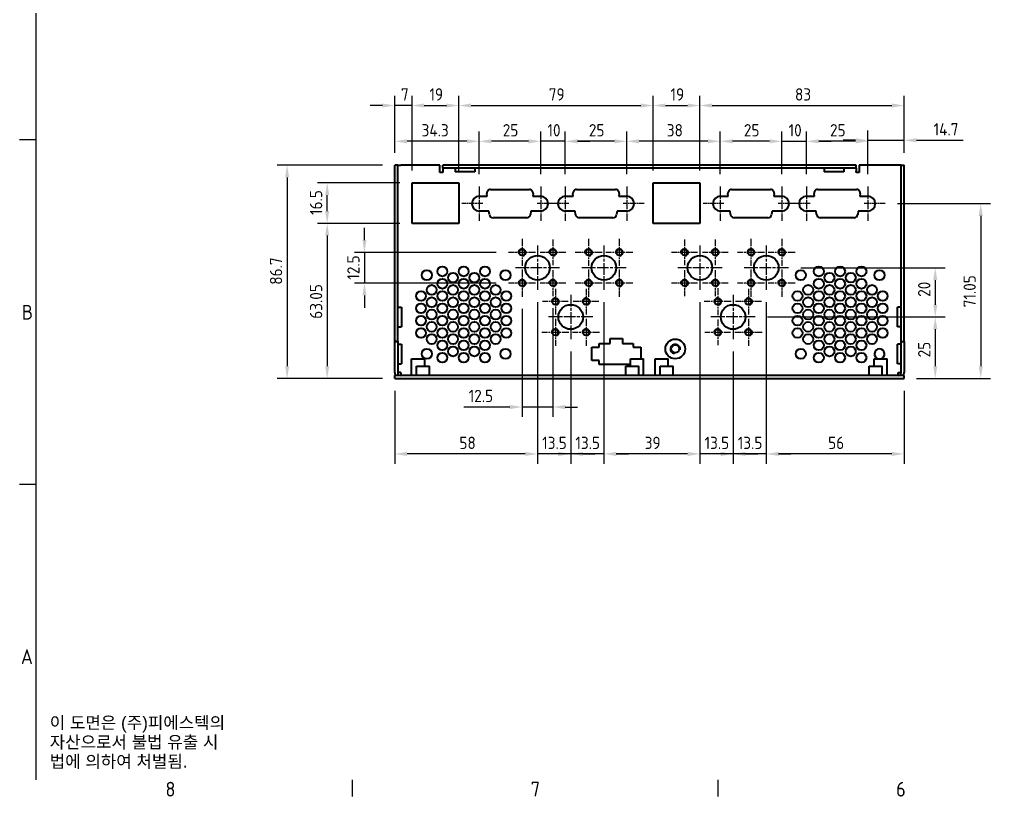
# Model space of a CAD drawing. Header units: millimetres. Extents: x 0 to 1188, y 0 to 840.
# Drawn here: x 13.2 to 407.9, y 13.1 to 328.9 of the extents above; entities that cross this region are included whole.
import ezdxf

# ---------------------------------------------------------------- set-up
doc = ezdxf.new("R2010")
doc.units = ezdxf.units.MM
doc.header["$LTSCALE"] = 2
doc.linetypes.add('CHAIN', pattern=[0.3543, 0.2362, -0.0295, 0.0591, -0.0295])
doc.layers.get('0').update_dxf_attribs({"color": 3, "lineweight": 25})
for name, color, linetype, lineweight in [('가시적인 것(ISO)', 3, 'Continuous', 40), ('가시적인 좁은 것(ISO)', 3, 'Continuous', 35), ('경계(ISO)', 7, 'Continuous', 25), ('기호(ISO)', 5, 'Continuous', 25), ('중심 표식(ISO)', 1, 'Continuous', 25), ('치수(ISO)', 2, 'Continuous', 25)]:
    doc.layers.add(name, color=color, linetype=linetype, lineweight=lineweight)
doc.styles.add('문자 텍스트_PSTEK_POSCO', font='isocp.shx')
doc.styles.add('치수 텍스트_PSTEK_POSCO', font='isocp.shx')
doc.dimstyles.new('치수_PSTEK_POSCO', dxfattribs={"dimscale": 2, "dimtxt": 2.5, "dimasz": 2.5, "dimexe": 2, "dimexo": 2.5, "dimgap": 1, "dimtad": 1, "dimrnd": 1e-08, "dimdsep": 46, "dimtxsty": '치수 텍스트_PSTEK_POSCO', "dimcen": 0.09, "dimdle": 10, "dimclrd": 7, "dimclre": 7, "dimclrt": 2, "dimadec": 1, "dimazin": 2, "dimtfac": 1, "dimtmove": 0, "dimatfit": 3, "dimfxl": 0, "dimtolj": 1, "dimlwd": -1, "dimlwe": -1, "dimarcsym": 0})

# ---------------------------------------------------------------- blocks, each defined once
blk = doc.blocks.new('경계 Default Border')
at = {"layer": '경계(ISO)'}
for p, q in [((10, 140), (6.6, 140)), ((10, 70), (6.6, 70)), ((74.25, 10), (74.25, 6.6)), ((148.5, 10), (148.5, 6.6))]:
    blk.add_line(p, q, dxfattribs=at)
at = {"layer": '경계(ISO)', "flags": 128}
blk.add_lwpolyline([(10, 10), (10, 410)], dxfattribs=at)
at = {"layer": '경계(ISO)', "color": 2, "char_height": 3, "attachment_point": 7, "style": '문자 텍스트_PSTEK_POSCO'}
for s, insert in [('B', (7.08, 103.47)), ('A', (6.91, 33.49)), ('8', (36.27, 6.57)), ('7', (110.52, 6.59)), ('6', (184.77, 6.57))]:
    blk.add_mtext(s, dxfattribs=dict(at, insert=insert))
blk = doc.blocks.new('*D24')
at = {"layer": 'Defpoints', "color": 0}
for p in [(138.29, 262.56), (172.77, 262.56), (172.77, 246.06)]:
    blk.add_point(p, dxfattribs=at)
at = {"layer": '치수(ISO)', "color": 7}
for p, q in [((167.77, 262.56), (134.29, 262.56)), ((138.29, 251.06), (138.29, 257.56)), ((167.77, 246.06), (134.29, 246.06))]:
    blk.add_line(p, q, dxfattribs=at)
for points in [[(137.46, 257.56), (139.12, 257.56), (138.29, 262.56)], [(137.46, 251.06), (139.12, 251.06), (138.29, 246.06)]]:
    blk.add_solid(points, dxfattribs=at)
at = {"layer": '치수(ISO)', "color": 2, "insert": (133.79, 249.46), "char_height": 5, "attachment_point": 4, "rotation": 90, "style": '치수 텍스트_PSTEK_POSCO'}
blk.add_mtext('\\A1;16.5', dxfattribs=at)
blk = doc.blocks.new('*D25')
at = {"layer": 'Defpoints', "color": 0}
for p in [(172.77, 246.06), (138.29, 183.01), (165.77, 183.01)]:
    blk.add_point(p, dxfattribs=at)
at = {"layer": '치수(ISO)', "color": 7}
for p, q in [((167.77, 246.06), (134.29, 246.06)), ((138.29, 241.06), (138.29, 188.01)), ((160.77, 183.01), (134.29, 183.01))]:
    blk.add_line(p, q, dxfattribs=at)
for points in [[(137.46, 241.06), (139.12, 241.06), (138.29, 246.06)], [(137.46, 188.01), (139.12, 188.01), (138.29, 183.01)]]:
    blk.add_solid(points, dxfattribs=at)
at = {"layer": '치수(ISO)', "color": 2, "insert": (133.79, 207.28), "char_height": 5, "attachment_point": 4, "rotation": 90, "style": '치수 텍스트_PSTEK_POSCO'}
blk.add_mtext('\\A1;63.05', dxfattribs=at)
blk = doc.blocks.new('*D26')
at = {"layer": 'Defpoints', "color": 0}
for p in [(365.07, 254.06), (372.77, 183.01), (403.92, 183.01)]:
    blk.add_point(p, dxfattribs=at)
at = {"layer": '치수(ISO)', "color": 7}
for p, q in [((370.07, 254.06), (407.92, 254.06)), ((403.92, 249.06), (403.92, 188.01)), ((377.77, 183.01), (407.92, 183.01))]:
    blk.add_line(p, q, dxfattribs=at)
for points in [[(403.09, 249.06), (404.76, 249.06), (403.92, 254.06)], [(403.09, 188.01), (404.76, 188.01), (403.92, 183.01)]]:
    blk.add_solid(points, dxfattribs=at)
at = {"layer": '치수(ISO)', "color": 2, "insert": (399.42, 211.93), "char_height": 5, "attachment_point": 4, "rotation": 90, "style": '치수 텍스트_PSTEK_POSCO'}
blk.add_mtext('\\A1;71.05', dxfattribs=at)
blk = doc.blocks.new('*D27')
at = {"layer": 'Defpoints', "color": 0}
for p in [(325.77, 228.01), (312.27, 208.01), (385.44, 208.01)]:
    blk.add_point(p, dxfattribs=at)
at = {"layer": '치수(ISO)', "color": 7}
for p, q in [((330.77, 228.01), (389.44, 228.01)), ((385.44, 223.01), (385.44, 213.01)), ((317.27, 208.01), (389.44, 208.01))]:
    blk.add_line(p, q, dxfattribs=at)
for points in [[(384.61, 223.01), (386.27, 223.01), (385.44, 228.01)], [(384.61, 213.01), (386.27, 213.01), (385.44, 208.01)]]:
    blk.add_solid(points, dxfattribs=at)
at = {"layer": '치수(ISO)', "color": 2, "insert": (380.94, 216.2), "char_height": 5, "attachment_point": 4, "rotation": 90, "style": '치수 텍스트_PSTEK_POSCO'}
blk.add_mtext('\\A1;20', dxfattribs=at)
blk = doc.blocks.new('*D28')
at = {"layer": 'Defpoints', "color": 0}
for p in [(312.27, 208.01), (372.77, 183.01), (385.44, 183.01)]:
    blk.add_point(p, dxfattribs=at)
at = {"layer": '치수(ISO)', "color": 7}
for p, q in [((317.27, 208.01), (389.44, 208.01)), ((385.44, 203.01), (385.44, 188.01)), ((377.77, 183.01), (389.44, 183.01))]:
    blk.add_line(p, q, dxfattribs=at)
for points in [[(384.61, 203.01), (386.27, 203.01), (385.44, 208.01)], [(384.61, 188.01), (386.27, 188.01), (385.44, 183.01)]]:
    blk.add_solid(points, dxfattribs=at)
at = {"layer": '치수(ISO)', "color": 2, "insert": (380.94, 191.59), "char_height": 5, "attachment_point": 4, "rotation": 90, "style": '치수 텍스트_PSTEK_POSCO'}
blk.add_mtext('\\A1;25', dxfattribs=at)
blk = doc.blocks.new('*D29')
at = {"layer": 'Defpoints', "color": 0}
for p in [(316.77, 219.01), (372.77, 183.01), (316.77, 152.36)]:
    blk.add_point(p, dxfattribs=at)
at = {"layer": '치수(ISO)', "color": 7}
for p, q in [((316.77, 214.01), (316.77, 148.36)), ((372.77, 178.01), (372.77, 148.36)), ((367.77, 152.36), (321.77, 152.36))]:
    blk.add_line(p, q, dxfattribs=at)
for points in [[(321.77, 153.2), (321.77, 151.53), (316.77, 152.36)], [(367.77, 153.2), (367.77, 151.53), (372.77, 152.36)]]:
    blk.add_solid(points, dxfattribs=at)
at = {"layer": '치수(ISO)', "color": 2, "insert": (341.9, 156.86), "char_height": 5, "attachment_point": 4, "style": '치수 텍스트_PSTEK_POSCO'}
blk.add_mtext('\\A1;56', dxfattribs=at)
blk = doc.blocks.new('*D30')
at = {"layer": 'Defpoints', "color": 0}
for p in [(316.77, 219.01), (303.27, 199.01), (303.27, 152.36)]:
    blk.add_point(p, dxfattribs=at)
at = {"layer": '치수(ISO)', "color": 7}
for p, q in [((316.77, 214.01), (316.77, 148.36)), ((303.27, 194.01), (303.27, 148.36)), ((298.27, 152.36), (293.27, 152.36)), ((316.77, 152.36), (303.27, 152.36)), ((321.77, 152.36), (326.77, 152.36))]:
    blk.add_line(p, q, dxfattribs=at)
for points in [[(298.27, 153.2), (298.27, 151.53), (303.27, 152.36)], [(321.77, 153.2), (321.77, 151.53), (316.77, 152.36)]]:
    blk.add_solid(points, dxfattribs=at)
at = {"layer": '치수(ISO)', "color": 2, "insert": (305.17, 156.86), "char_height": 5, "attachment_point": 4, "style": '치수 텍스트_PSTEK_POSCO'}
blk.add_mtext('\\A1;13.5', dxfattribs=at)
blk = doc.blocks.new('*D31')
at = {"layer": 'Defpoints', "color": 0}
for p in [(289.77, 219.01), (303.27, 199.01), (289.77, 152.36)]:
    blk.add_point(p, dxfattribs=at)
at = {"layer": '치수(ISO)', "color": 7}
for p, q in [((289.77, 214.01), (289.77, 148.36)), ((303.27, 194.01), (303.27, 148.36)), ((284.77, 152.36), (279.77, 152.36)), ((303.27, 152.36), (289.77, 152.36)), ((308.27, 152.36), (313.27, 152.36))]:
    blk.add_line(p, q, dxfattribs=at)
for points in [[(284.77, 153.2), (284.77, 151.53), (289.77, 152.36)], [(308.27, 153.2), (308.27, 151.53), (303.27, 152.36)]]:
    blk.add_solid(points, dxfattribs=at)
at = {"layer": '치수(ISO)', "color": 2, "insert": (291.67, 156.86), "char_height": 5, "attachment_point": 4, "style": '치수 텍스트_PSTEK_POSCO'}
blk.add_mtext('\\A1;13.5', dxfattribs=at)
blk = doc.blocks.new('*D32')
at = {"layer": 'Defpoints', "color": 0}
for p in [(250.77, 219.01), (289.77, 219.01), (250.77, 152.36)]:
    blk.add_point(p, dxfattribs=at)
at = {"layer": '치수(ISO)', "color": 7}
for p, q in [((250.77, 214.01), (250.77, 148.36)), ((289.77, 214.01), (289.77, 148.36)), ((284.77, 152.36), (255.77, 152.36))]:
    blk.add_line(p, q, dxfattribs=at)
for points in [[(255.77, 153.2), (255.77, 151.53), (250.77, 152.36)], [(284.77, 153.2), (284.77, 151.53), (289.77, 152.36)]]:
    blk.add_solid(points, dxfattribs=at)
at = {"layer": '치수(ISO)', "color": 2, "insert": (267.34, 156.86), "char_height": 5, "attachment_point": 4, "style": '치수 텍스트_PSTEK_POSCO'}
blk.add_mtext('\\A1;39', dxfattribs=at)
blk = doc.blocks.new('*D33')
at = {"layer": 'Defpoints', "color": 0}
for p in [(250.77, 219.01), (237.27, 199.01), (237.27, 152.36)]:
    blk.add_point(p, dxfattribs=at)
at = {"layer": '치수(ISO)', "color": 7}
for p, q in [((250.77, 214.01), (250.77, 148.36)), ((237.27, 194.01), (237.27, 148.36)), ((232.27, 152.36), (227.27, 152.36)), ((250.77, 152.36), (237.27, 152.36)), ((255.77, 152.36), (260.77, 152.36))]:
    blk.add_line(p, q, dxfattribs=at)
for points in [[(232.27, 153.2), (232.27, 151.53), (237.27, 152.36)], [(255.77, 153.2), (255.77, 151.53), (250.77, 152.36)]]:
    blk.add_solid(points, dxfattribs=at)
at = {"layer": '치수(ISO)', "color": 2, "insert": (239.17, 156.86), "char_height": 5, "attachment_point": 4, "style": '치수 텍스트_PSTEK_POSCO'}
blk.add_mtext('\\A1;13.5', dxfattribs=at)
blk = doc.blocks.new('*D34')
at = {"layer": 'Defpoints', "color": 0}
for p in [(223.77, 219.01), (237.27, 199.01), (223.77, 152.36)]:
    blk.add_point(p, dxfattribs=at)
at = {"layer": '치수(ISO)', "color": 7}
for p, q in [((223.77, 214.01), (223.77, 148.36)), ((237.27, 194.01), (237.27, 148.36)), ((218.77, 152.36), (213.77, 152.36)), ((237.27, 152.36), (223.77, 152.36)), ((242.27, 152.36), (247.27, 152.36))]:
    blk.add_line(p, q, dxfattribs=at)
for points in [[(218.77, 153.2), (218.77, 151.53), (223.77, 152.36)], [(242.27, 153.2), (242.27, 151.53), (237.27, 152.36)]]:
    blk.add_solid(points, dxfattribs=at)
at = {"layer": '치수(ISO)', "color": 2, "insert": (225.67, 156.86), "char_height": 5, "attachment_point": 4, "style": '치수 텍스트_PSTEK_POSCO'}
blk.add_mtext('\\A1;13.5', dxfattribs=at)
blk = doc.blocks.new('*D35')
at = {"layer": 'Defpoints', "color": 0}
for p in [(223.77, 219.01), (165.77, 183.01), (165.77, 152.36)]:
    blk.add_point(p, dxfattribs=at)
at = {"layer": '치수(ISO)', "color": 7}
for p, q in [((223.77, 214.01), (223.77, 148.36)), ((165.77, 178.01), (165.77, 148.36)), ((218.77, 152.36), (170.77, 152.36))]:
    blk.add_line(p, q, dxfattribs=at)
for points in [[(170.77, 153.2), (170.77, 151.53), (165.77, 152.36)], [(218.77, 153.2), (218.77, 151.53), (223.77, 152.36)]]:
    blk.add_solid(points, dxfattribs=at)
at = {"layer": '치수(ISO)', "color": 2, "insert": (192.02, 156.86), "char_height": 5, "attachment_point": 4, "style": '치수 텍스트_PSTEK_POSCO'}
blk.add_mtext('\\A1;58', dxfattribs=at)
blk = doc.blocks.new('*D36')
at = {"layer": 'Defpoints', "color": 0}
for p in [(358.07, 279.79), (372.77, 269.71), (358.07, 261.06)]:
    blk.add_point(p, dxfattribs=at)
at = {"layer": '치수(ISO)', "color": 7}
for p, q in [((358.07, 266.06), (358.07, 283.79)), ((372.77, 274.71), (372.77, 283.79)), ((353.07, 279.79), (348.07, 279.79)), ((358.07, 279.79), (372.77, 279.79)), ((377.77, 279.79), (396.77, 279.79))]:
    blk.add_line(p, q, dxfattribs=at)
for points in [[(353.07, 280.63), (353.07, 278.96), (358.07, 279.79)], [(377.77, 280.63), (377.77, 278.96), (372.77, 279.79)]]:
    blk.add_solid(points, dxfattribs=at)
at = {"layer": '치수(ISO)', "color": 2, "insert": (384.77, 284.29), "char_height": 5, "attachment_point": 4, "style": '치수 텍스트_PSTEK_POSCO'}
blk.add_mtext('\\A1;14.7', dxfattribs=at)
blk = doc.blocks.new('*D37')
at = {"layer": 'Defpoints', "color": 0}
for p in [(333.07, 279.39), (333.07, 261.06), (358.07, 261.06)]:
    blk.add_point(p, dxfattribs=at)
at = {"layer": '치수(ISO)', "color": 7}
for p, q in [((333.07, 266.06), (333.07, 283.39)), ((358.07, 266.06), (358.07, 283.39)), ((353.07, 279.39), (338.07, 279.39))]:
    blk.add_line(p, q, dxfattribs=at)
for points in [[(338.07, 280.23), (338.07, 278.56), (333.07, 279.39)], [(353.07, 280.23), (353.07, 278.56), (358.07, 279.39)]]:
    blk.add_solid(points, dxfattribs=at)
at = {"layer": '치수(ISO)', "color": 2, "insert": (342.65, 283.89), "char_height": 5, "attachment_point": 4, "style": '치수 텍스트_PSTEK_POSCO'}
blk.add_mtext('\\A1;25', dxfattribs=at)
blk = doc.blocks.new('*D38')
at = {"layer": 'Defpoints', "color": 0}
for p in [(333.07, 279.39), (323.07, 261.06), (333.07, 261.06)]:
    blk.add_point(p, dxfattribs=at)
at = {"layer": '치수(ISO)', "color": 7}
for p, q in [((323.07, 266.06), (323.07, 283.39)), ((333.07, 266.06), (333.07, 283.39)), ((318.07, 279.39), (313.07, 279.39)), ((323.07, 279.39), (333.07, 279.39)), ((338.07, 279.39), (343.07, 279.39))]:
    blk.add_line(p, q, dxfattribs=at)
for points in [[(318.07, 280.23), (318.07, 278.56), (323.07, 279.39)], [(338.07, 280.23), (338.07, 278.56), (333.07, 279.39)]]:
    blk.add_solid(points, dxfattribs=at)
at = {"layer": '치수(ISO)', "color": 2, "insert": (325.82, 283.89), "char_height": 5, "attachment_point": 4, "style": '치수 텍스트_PSTEK_POSCO'}
blk.add_mtext('\\A1;10', dxfattribs=at)
blk = doc.blocks.new('*D39')
at = {"layer": 'Defpoints', "color": 0}
for p in [(298.07, 279.39), (298.07, 261.06), (323.07, 261.06)]:
    blk.add_point(p, dxfattribs=at)
at = {"layer": '치수(ISO)', "color": 7}
for p, q in [((298.07, 266.06), (298.07, 283.39)), ((323.07, 266.06), (323.07, 283.39)), ((318.07, 279.39), (303.07, 279.39))]:
    blk.add_line(p, q, dxfattribs=at)
for points in [[(303.07, 280.23), (303.07, 278.56), (298.07, 279.39)], [(318.07, 280.23), (318.07, 278.56), (323.07, 279.39)]]:
    blk.add_solid(points, dxfattribs=at)
at = {"layer": '치수(ISO)', "color": 2, "insert": (307.65, 283.89), "char_height": 5, "attachment_point": 4, "style": '치수 텍스트_PSTEK_POSCO'}
blk.add_mtext('\\A1;25', dxfattribs=at)
blk = doc.blocks.new('*D40')
at = {"layer": 'Defpoints', "color": 0}
for p in [(260.07, 279.39), (260.07, 261.06), (298.07, 261.06)]:
    blk.add_point(p, dxfattribs=at)
at = {"layer": '치수(ISO)', "color": 7}
for p, q in [((260.07, 266.06), (260.07, 283.39)), ((298.07, 266.06), (298.07, 283.39)), ((293.07, 279.39), (265.07, 279.39))]:
    blk.add_line(p, q, dxfattribs=at)
for points in [[(265.07, 280.23), (265.07, 278.56), (260.07, 279.39)], [(293.07, 280.23), (293.07, 278.56), (298.07, 279.39)]]:
    blk.add_solid(points, dxfattribs=at)
at = {"layer": '치수(ISO)', "color": 2, "insert": (276.32, 283.89), "char_height": 5, "attachment_point": 4, "style": '치수 텍스트_PSTEK_POSCO'}
blk.add_mtext('\\A1;38', dxfattribs=at)
blk = doc.blocks.new('*D41')
at = {"layer": 'Defpoints', "color": 0}
for p in [(289.77, 293.93), (270.77, 262.56), (289.77, 262.56)]:
    blk.add_point(p, dxfattribs=at)
at = {"layer": '치수(ISO)', "color": 7}
for p, q in [((270.77, 267.56), (270.77, 297.93)), ((289.77, 267.56), (289.77, 297.93)), ((275.77, 293.93), (284.77, 293.93))]:
    blk.add_line(p, q, dxfattribs=at)
for points in [[(275.77, 294.77), (275.77, 293.1), (270.77, 293.93)], [(284.77, 294.77), (284.77, 293.1), (289.77, 293.93)]]:
    blk.add_solid(points, dxfattribs=at)
at = {"layer": '치수(ISO)', "color": 2, "insert": (277.84, 298.43), "char_height": 5, "attachment_point": 4, "style": '치수 텍스트_PSTEK_POSCO'}
blk.add_mtext('\\A1;19', dxfattribs=at)
blk = doc.blocks.new('*D42')
at = {"layer": 'Defpoints', "color": 0}
for p in [(235.07, 279.39), (235.07, 261.06), (260.07, 261.06)]:
    blk.add_point(p, dxfattribs=at)
at = {"layer": '치수(ISO)', "color": 7}
for p, q in [((235.07, 266.06), (235.07, 283.39)), ((260.07, 266.06), (260.07, 283.39)), ((255.07, 279.39), (240.07, 279.39))]:
    blk.add_line(p, q, dxfattribs=at)
for points in [[(240.07, 280.23), (240.07, 278.56), (235.07, 279.39)], [(255.07, 280.23), (255.07, 278.56), (260.07, 279.39)]]:
    blk.add_solid(points, dxfattribs=at)
at = {"layer": '치수(ISO)', "color": 2, "insert": (244.65, 283.89), "char_height": 5, "attachment_point": 4, "style": '치수 텍스트_PSTEK_POSCO'}
blk.add_mtext('\\A1;25', dxfattribs=at)
blk = doc.blocks.new('*D43')
at = {"layer": 'Defpoints', "color": 0}
for p in [(225.07, 279.39), (225.07, 261.06), (235.07, 261.06)]:
    blk.add_point(p, dxfattribs=at)
at = {"layer": '치수(ISO)', "color": 7}
for p, q in [((225.07, 266.06), (225.07, 283.39)), ((235.07, 266.06), (235.07, 283.39)), ((220.07, 279.39), (215.07, 279.39)), ((235.07, 279.39), (225.07, 279.39)), ((240.07, 279.39), (245.07, 279.39))]:
    blk.add_line(p, q, dxfattribs=at)
for points in [[(220.07, 280.23), (220.07, 278.56), (225.07, 279.39)], [(240.07, 280.23), (240.07, 278.56), (235.07, 279.39)]]:
    blk.add_solid(points, dxfattribs=at)
at = {"layer": '치수(ISO)', "color": 2, "insert": (227.82, 283.89), "char_height": 5, "attachment_point": 4, "style": '치수 텍스트_PSTEK_POSCO'}
blk.add_mtext('\\A1;10', dxfattribs=at)
blk = doc.blocks.new('*D44')
at = {"layer": 'Defpoints', "color": 0}
for p in [(200.07, 279.39), (200.07, 261.06), (225.07, 261.06)]:
    blk.add_point(p, dxfattribs=at)
at = {"layer": '치수(ISO)', "color": 7}
for p, q in [((200.07, 266.06), (200.07, 283.39)), ((225.07, 266.06), (225.07, 283.39)), ((220.07, 279.39), (205.07, 279.39))]:
    blk.add_line(p, q, dxfattribs=at)
for points in [[(205.07, 280.23), (205.07, 278.56), (200.07, 279.39)], [(220.07, 280.23), (220.07, 278.56), (225.07, 279.39)]]:
    blk.add_solid(points, dxfattribs=at)
at = {"layer": '치수(ISO)', "color": 2, "insert": (209.65, 283.89), "char_height": 5, "attachment_point": 4, "style": '치수 텍스트_PSTEK_POSCO'}
blk.add_mtext('\\A1;25', dxfattribs=at)
blk = doc.blocks.new('*D45')
at = {"layer": 'Defpoints', "color": 0}
for p in [(165.77, 279.39), (165.77, 269.71), (200.07, 261.06)]:
    blk.add_point(p, dxfattribs=at)
at = {"layer": '치수(ISO)', "color": 7}
for p, q in [((165.77, 274.71), (165.77, 283.39)), ((200.07, 266.06), (200.07, 283.39)), ((195.07, 279.39), (170.77, 279.39))]:
    blk.add_line(p, q, dxfattribs=at)
for points in [[(170.77, 280.23), (170.77, 278.56), (165.77, 279.39)], [(195.07, 280.23), (195.07, 278.56), (200.07, 279.39)]]:
    blk.add_solid(points, dxfattribs=at)
at = {"layer": '치수(ISO)', "color": 2, "insert": (176.66, 283.89), "char_height": 5, "attachment_point": 4, "style": '치수 텍스트_PSTEK_POSCO'}
blk.add_mtext('\\A1;34.3', dxfattribs=at)
blk = doc.blocks.new('*D46')
at = {"layer": 'Defpoints', "color": 0}
for p in [(191.77, 293.93), (172.77, 262.56), (191.77, 262.56)]:
    blk.add_point(p, dxfattribs=at)
at = {"layer": '치수(ISO)', "color": 7}
for p, q in [((172.77, 267.56), (172.77, 297.93)), ((191.77, 267.56), (191.77, 297.93)), ((177.77, 293.93), (186.77, 293.93))]:
    blk.add_line(p, q, dxfattribs=at)
for points in [[(177.77, 294.77), (177.77, 293.1), (172.77, 293.93)], [(186.77, 294.77), (186.77, 293.1), (191.77, 293.93)]]:
    blk.add_solid(points, dxfattribs=at)
at = {"layer": '치수(ISO)', "color": 2, "insert": (179.84, 298.43), "char_height": 5, "attachment_point": 4, "style": '치수 텍스트_PSTEK_POSCO'}
blk.add_mtext('\\A1;19', dxfattribs=at)
blk = doc.blocks.new('*D47')
at = {"layer": 'Defpoints', "color": 0}
for p in [(165.77, 293.93), (165.77, 269.71), (172.77, 262.56)]:
    blk.add_point(p, dxfattribs=at)
at = {"layer": '치수(ISO)', "color": 7}
for p, q in [((165.77, 274.71), (165.77, 297.93)), ((172.77, 267.56), (172.77, 297.93)), ((160.77, 293.93), (155.77, 293.93)), ((172.77, 293.93), (165.77, 293.93)), ((177.77, 293.93), (182.77, 293.93))]:
    blk.add_line(p, q, dxfattribs=at)
for points in [[(160.77, 294.77), (160.77, 293.1), (165.77, 293.93)], [(177.77, 294.77), (177.77, 293.1), (172.77, 293.93)]]:
    blk.add_solid(points, dxfattribs=at)
at = {"layer": '치수(ISO)', "color": 2, "insert": (168.27, 298.43), "char_height": 5, "attachment_point": 4, "style": '치수 텍스트_PSTEK_POSCO'}
blk.add_mtext('\\A1;7', dxfattribs=at)
blk = doc.blocks.new('*D48')
at = {"layer": 'Defpoints', "color": 0}
for p in [(270.77, 293.93), (191.77, 262.56), (270.77, 262.56)]:
    blk.add_point(p, dxfattribs=at)
at = {"layer": '치수(ISO)', "color": 7}
for p, q in [((191.77, 267.56), (191.77, 297.93)), ((270.77, 267.56), (270.77, 297.93)), ((196.77, 293.93), (265.77, 293.93))]:
    blk.add_line(p, q, dxfattribs=at)
for points in [[(196.77, 294.77), (196.77, 293.1), (191.77, 293.93)], [(265.77, 294.77), (265.77, 293.1), (270.77, 293.93)]]:
    blk.add_solid(points, dxfattribs=at)
at = {"layer": '치수(ISO)', "color": 2, "insert": (228.34, 298.43), "char_height": 5, "attachment_point": 4, "style": '치수 텍스트_PSTEK_POSCO'}
blk.add_mtext('\\A1;79', dxfattribs=at)
blk = doc.blocks.new('*D49')
at = {"layer": 'Defpoints', "color": 0}
for p in [(372.77, 293.93), (372.77, 269.71), (289.77, 262.56)]:
    blk.add_point(p, dxfattribs=at)
at = {"layer": '치수(ISO)', "color": 7}
for p, q in [((289.77, 267.56), (289.77, 297.93)), ((372.77, 274.71), (372.77, 297.93)), ((294.77, 293.93), (367.77, 293.93))]:
    blk.add_line(p, q, dxfattribs=at)
for points in [[(294.77, 294.77), (294.77, 293.1), (289.77, 293.93)], [(367.77, 294.77), (367.77, 293.1), (372.77, 293.93)]]:
    blk.add_solid(points, dxfattribs=at)
at = {"layer": '치수(ISO)', "color": 2, "insert": (328.42, 298.43), "char_height": 5, "attachment_point": 4, "style": '치수 텍스트_PSTEK_POSCO'}
blk.add_mtext('\\A1;83', dxfattribs=at)
blk = doc.blocks.new('*D50')
at = {"layer": 'Defpoints', "color": 0}
for p in [(165.77, 269.71), (122, 183.01), (165.77, 183.01)]:
    blk.add_point(p, dxfattribs=at)
at = {"layer": '치수(ISO)', "color": 7}
for p, q in [((160.77, 269.71), (118, 269.71)), ((122, 264.71), (122, 188.01)), ((160.77, 183.01), (118, 183.01))]:
    blk.add_line(p, q, dxfattribs=at)
for points in [[(121.17, 264.71), (122.84, 264.71), (122, 269.71)], [(121.17, 188.01), (122.84, 188.01), (122, 183.01)]]:
    blk.add_solid(points, dxfattribs=at)
at = {"layer": '치수(ISO)', "color": 2, "insert": (117.5, 221.11), "char_height": 5, "attachment_point": 4, "rotation": 90, "style": '치수 텍스트_PSTEK_POSCO'}
blk.add_mtext('\\A1;86.7', dxfattribs=at)
blk = doc.blocks.new('*D97')
at = {"layer": 'Defpoints', "color": 0}
for p in [(212.02, 234.26), (153.44, 221.76), (212.02, 221.76)]:
    blk.add_point(p, dxfattribs=at)
at = {"layer": '치수(ISO)', "color": 7}
for p, q in [((153.44, 239.26), (153.44, 244.26)), ((207.02, 234.26), (149.44, 234.26)), ((153.44, 234.26), (153.44, 221.76)), ((207.02, 221.76), (149.44, 221.76)), ((153.44, 216.76), (153.44, 211.76))]:
    blk.add_line(p, q, dxfattribs=at)
for points in [[(152.6, 239.26), (154.27, 239.26), (153.44, 234.26)], [(152.6, 216.76), (154.27, 216.76), (153.44, 221.76)]]:
    blk.add_solid(points, dxfattribs=at)
at = {"layer": '치수(ISO)', "color": 2, "insert": (148.94, 223.16), "char_height": 5, "attachment_point": 4, "rotation": 90, "style": '치수 텍스트_PSTEK_POSCO'}
blk.add_mtext('\\A1;12.5', dxfattribs=at)
blk = doc.blocks.new('*D98')
at = {"layer": 'Defpoints', "color": 0}
for p in [(217.52, 216.26), (230.02, 216.53), (230.02, 171.42)]:
    blk.add_point(p, dxfattribs=at)
at = {"layer": '치수(ISO)', "color": 7}
for p, q in [((217.52, 211.26), (217.52, 167.42)), ((230.02, 211.53), (230.02, 167.42)), ((212.52, 171.42), (193.81, 171.42)), ((230.02, 171.42), (217.52, 171.42)), ((235.02, 171.42), (240.02, 171.42))]:
    blk.add_line(p, q, dxfattribs=at)
for points in [[(212.52, 172.25), (212.52, 170.58), (217.52, 171.42)], [(235.02, 172.25), (235.02, 170.58), (230.02, 171.42)]]:
    blk.add_solid(points, dxfattribs=at)
at = {"layer": '치수(ISO)', "color": 2, "insert": (195.81, 175.92), "char_height": 5, "attachment_point": 4, "style": '치수 텍스트_PSTEK_POSCO'}
blk.add_mtext('\\A1;12.5', dxfattribs=at)

msp = doc.modelspace()

# ---------------------------------------------------------------- linework, layer by layer
at = {"layer": '가시적인 것(ISO)'}
for p, q in [((166.97, 269.711), (165.77, 269.711)), ((165.77, 198.082), (165.77, 269.711)), ((166.97, 198.082), (166.97, 269.711)), ((166.97, 269.711), (168.17, 269.711)), ((184.07, 269.711), (168.17, 269.711)), ((184.07, 266.711), (184.07, 269.711)), ((185.27, 268.511), (185.27, 269.711)), ((353.27, 269.711), (185.27, 269.711)), ((185.27, 268.511), (185.27, 267.311)), ((353.27, 268.511), (185.27, 268.511)), ((190.27, 268.511), (190.27, 267.011)), ((198.27, 268.511), (198.27, 267.011)), ((340.27, 268.511), (340.27, 267.011)), ((348.27, 268.511), (348.27, 267.011)), ((353.27, 268.511), (353.27, 269.711)), ((353.27, 268.511), (353.27, 267.311)), ((370.37, 269.711), (354.47, 269.711)), ((354.47, 269.711), (354.47, 266.711)), ((371.57, 269.711), (370.37, 269.711)), ((371.57, 269.711), (372.77, 269.711)), ((371.57, 198.082), (371.57, 269.711)), ((372.77, 198.082), (372.77, 269.711)), ((185.27, 266.711), (184.07, 266.711)), ((185.27, 267.311), (185.27, 266.711)), ((198.27, 267.011), (190.27, 267.011)), ((348.27, 267.011), (340.27, 267.011)), ((353.27, 266.711), (353.27, 267.311)), ((354.47, 266.711), (353.27, 266.711)), ((172.77, 262.561), (191.77, 262.561)), ((172.77, 246.061), (172.77, 262.561)), ((191.77, 262.561), (191.77, 246.061)), ((270.77, 262.561), (289.77, 262.561)), ((270.77, 246.061), (270.77, 262.561)), ((289.77, 262.561), (289.77, 246.061)), ((200.07, 257.061), (203.305, 257.061)), ((203.305, 257.061), (203.174, 258.13)), ((204.664, 259.811), (220.476, 259.811)), ((221.965, 258.13), (221.835, 257.061)), ((221.835, 257.061), (225.07, 257.061)), ((235.07, 257.061), (238.305, 257.061)), ((238.305, 257.061), (238.174, 258.13)), ((239.664, 259.811), (255.476, 259.811)), ((256.965, 258.13), (256.835, 257.061)), ((256.835, 257.061), (260.07, 257.061)), ((298.07, 257.061), (301.305, 257.061)), ((301.305, 257.061), (301.174, 258.13)), ((302.664, 259.811), (318.476, 259.811)), ((319.965, 258.13), (319.835, 257.061)), ((319.835, 257.061), (323.07, 257.061)), ((333.07, 257.061), (336.305, 257.061)), ((336.305, 257.061), (336.174, 258.13)), ((337.664, 259.811), (353.476, 259.811)), ((354.965, 258.13), (354.835, 257.061)), ((354.835, 257.061), (358.07, 257.061)), ((204.035, 251.061), (200.07, 251.061)), ((204.209, 249.63), (204.035, 251.061)), ((221.105, 251.061), (220.93, 249.63)), ((225.07, 251.061), (221.105, 251.061)), ((239.035, 251.061), (235.07, 251.061)), ((239.209, 249.63), (239.035, 251.061)), ((256.105, 251.061), (255.93, 249.63)), ((260.07, 251.061), (256.105, 251.061)), ((302.035, 251.061), (298.07, 251.061)), ((302.209, 249.63), (302.035, 251.061)), ((319.105, 251.061), (318.93, 249.63)), ((323.07, 251.061), (319.105, 251.061)), ((337.035, 251.061), (333.07, 251.061)), ((337.209, 249.63), (337.035, 251.061)), ((354.105, 251.061), (353.93, 249.63)), ((358.07, 251.061), (354.105, 251.061)), ((191.77, 246.061), (172.77, 246.061)), ((219.441, 248.311), (205.698, 248.311)), ((254.441, 248.311), (240.698, 248.311)), ((289.77, 246.061), (270.77, 246.061)), ((317.441, 248.311), (303.698, 248.311)), ((352.441, 248.311), (338.698, 248.311)), ((166.97, 212.011), (168.47, 212.011)), ((168.47, 212.011), (168.47, 204.011)), ((370.07, 204.011), (370.07, 212.011)), ((371.57, 212.011), (370.07, 212.011)), ((166.97, 204.011), (168.47, 204.011)), ((371.57, 204.011), (370.07, 204.011)), ((165.77, 198.011), (165.77, 198.082)), ((166.97, 198.082), (165.77, 198.082)), ((165.77, 198.011), (166.97, 198.011)), ((165.77, 185.411), (165.77, 198.011)), ((166.97, 198.011), (166.97, 198.082)), ((166.97, 198.011), (166.97, 185.411)), ((253.27, 197.261), (253.27, 199.261)), ((253.27, 199.261), (258.27, 199.261)), ((258.27, 199.261), (258.27, 197.261)), ((371.57, 198.011), (371.57, 198.082)), ((371.57, 198.082), (372.77, 198.082)), ((371.57, 198.011), (372.77, 198.011)), ((371.57, 185.411), (371.57, 198.011)), ((372.77, 198.011), (372.77, 198.082)), ((372.77, 198.011), (372.77, 185.411)), ((166.97, 197.011), (168.47, 197.011)), ((168.47, 197.011), (168.47, 189.011)), ((245.82, 190.261), (245.82, 195.761)), ((245.82, 195.761), (248.82, 195.761)), ((248.82, 195.761), (248.82, 197.261)), ((248.82, 197.261), (253.27, 197.261)), ((258.27, 197.261), (262.72, 197.261)), ((262.72, 197.261), (262.72, 195.761)), ((262.72, 195.761), (265.72, 195.761)), ((265.72, 195.761), (265.72, 191.011)), ((370.07, 189.011), (370.07, 197.011)), ((371.57, 197.011), (370.07, 197.011)), ((172.62, 191.011), (177.92, 191.011)), ((172.62, 184.211), (172.62, 191.011)), ((177.92, 188.011), (177.92, 191.011)), ((248.82, 190.261), (245.82, 190.261)), ((248.82, 188.761), (248.82, 190.261)), ((261.62, 191.011), (266.92, 191.011)), ((261.62, 188.011), (261.62, 191.011)), ((266.92, 184.211), (266.92, 191.011)), ((271.62, 191.011), (276.92, 191.011)), ((271.62, 184.211), (271.62, 191.011)), ((276.92, 188.011), (276.92, 191.011)), ((360.62, 191.011), (365.92, 191.011)), ((360.62, 188.011), (360.62, 191.011)), ((365.92, 184.211), (365.92, 191.011)), ((166.97, 189.011), (168.47, 189.011)), ((174.62, 188.011), (179.92, 188.011)), ((174.62, 184.211), (174.62, 188.011)), ((179.92, 184.211), (179.92, 188.011)), ((261.62, 188.761), (248.82, 188.761)), ((259.62, 188.011), (264.92, 188.011)), ((259.62, 184.211), (259.62, 188.011)), ((264.92, 184.211), (264.92, 188.011)), ((273.62, 188.011), (278.92, 188.011)), ((273.62, 184.211), (273.62, 188.011)), ((278.92, 184.211), (278.92, 188.011)), ((358.62, 188.011), (363.92, 188.011)), ((358.62, 184.211), (358.62, 188.011)), ((363.92, 184.211), (363.92, 188.011)), ((371.57, 189.011), (370.07, 189.011)), ((165.77, 183.011), (165.77, 184.211)), ((372.77, 184.211), (165.77, 184.211)), ((165.77, 183.011), (372.77, 183.011)), ((168.17, 185.411), (168.17, 184.211)), ((370.37, 184.211), (370.37, 185.411)), ((372.77, 183.011), (372.77, 184.211))]:
    msp.add_line(p, q, dxfattribs=at)
for centre, radius in [((217.52, 234.261), 1.23), ((223.77, 228.011), 5), ((230.02, 234.261), 1.23), ((244.52, 234.261), 1.23), ((250.77, 228.011), 5), ((257.02, 234.261), 1.23), ((283.52, 234.261), 1.23), ((289.77, 228.011), 5), ((296.02, 234.261), 1.23), ((310.52, 234.261), 1.23), ((316.77, 228.011), 5), ((323.02, 234.261), 1.23), ((178.77, 225.011), 2.05), ((185.11, 226.511), 2), ((189.44, 224.011), 2), ((193.77, 226.511), 2), ((198.1, 224.011), 2), ((202.43, 226.511), 2), ((210.77, 225.011), 2.05), ((330.77, 225.011), 2.05), ((338.11, 226.511), 2), ((342.44, 224.011), 2), ((346.77, 226.511), 2), ((351.1, 224.011), 2), ((355.43, 226.511), 2), ((362.77, 225.011), 2.05), ((185.11, 221.511), 2), ((193.77, 221.511), 2), ((202.43, 221.511), 2), ((217.52, 221.761), 1.23), ((230.02, 221.761), 1.23), ((244.52, 221.761), 1.23), ((257.02, 221.761), 1.23), ((283.52, 221.761), 1.23), ((296.02, 221.761), 1.23), ((310.52, 221.761), 1.23), ((323.02, 221.761), 1.23), ((338.11, 221.511), 2), ((346.77, 221.511), 2), ((355.43, 221.511), 2), ((176.45, 216.511), 2), ((180.78, 219.011), 2), ((185.11, 216.511), 2), ((189.44, 219.011), 2), ((193.77, 216.511), 2), ((198.1, 219.011), 2), ((202.43, 216.511), 2), ((206.76, 219.011), 2), ((211.09, 216.511), 2), ((329.45, 216.511), 2), ((333.78, 219.011), 2), ((338.11, 216.511), 2), ((342.44, 219.011), 2), ((346.77, 216.511), 2), ((351.1, 219.011), 2), ((355.43, 216.511), 2), ((359.76, 219.011), 2), ((364.09, 216.511), 2), ((176.45, 211.511), 2), ((180.78, 214.011), 2), ((185.11, 211.511), 2), ((189.44, 214.011), 2), ((193.77, 211.511), 2), ((198.1, 214.011), 2), ((202.43, 211.511), 2), ((206.76, 214.011), 2), ((211.09, 211.511), 2), ((231.02, 214.261), 1.23), ((243.52, 214.261), 1.23), ((297.02, 214.261), 1.23), ((309.52, 214.261), 1.23), ((329.45, 211.511), 2), ((333.78, 214.011), 2), ((338.11, 211.511), 2), ((342.44, 214.011), 2), ((346.77, 211.511), 2), ((351.1, 214.011), 2), ((355.43, 211.511), 2), ((359.76, 214.011), 2), ((364.09, 211.511), 2), ((180.78, 209.011), 2), ((189.44, 209.011), 2), ((198.1, 209.011), 2), ((206.76, 209.011), 2), ((237.27, 208.011), 5), ((303.27, 208.011), 5), ((333.78, 209.011), 2), ((342.44, 209.011), 2), ((351.1, 209.011), 2), ((359.76, 209.011), 2), ((176.45, 206.511), 2), ((180.78, 204.011), 2), ((185.11, 206.511), 2), ((189.44, 204.011), 2), ((193.77, 206.511), 2), ((198.1, 204.011), 2), ((202.43, 206.511), 2), ((206.76, 204.011), 2), ((211.09, 206.511), 2), ((329.45, 206.511), 2), ((333.78, 204.011), 2), ((338.11, 206.511), 2), ((342.44, 204.011), 2), ((346.77, 206.511), 2), ((351.1, 204.011), 2), ((355.43, 206.511), 2), ((359.76, 204.011), 2), ((364.09, 206.511), 2), ((176.45, 201.511), 2), ((185.11, 201.511), 2), ((193.77, 201.511), 2), ((202.43, 201.511), 2), ((211.09, 201.511), 2), ((231.02, 201.761), 1.23), ((243.52, 201.761), 1.23), ((297.02, 201.761), 1.23), ((309.52, 201.761), 1.23), ((329.45, 201.511), 2), ((338.11, 201.511), 2), ((346.77, 201.511), 2), ((355.43, 201.511), 2), ((364.09, 201.511), 2), ((180.78, 199.011), 2), ((185.11, 196.511), 2), ((189.44, 199.011), 2), ((193.77, 196.511), 2), ((198.1, 199.011), 2), ((202.43, 196.511), 2), ((206.76, 199.011), 2), ((279.77, 195.011), 4), ((333.78, 199.011), 2), ((338.11, 196.511), 2), ((342.44, 199.011), 2), ((346.77, 196.511), 2), ((351.1, 199.011), 2), ((355.43, 196.511), 2), ((359.76, 199.011), 2), ((178.77, 193.011), 2.05), ((185.11, 191.511), 2), ((189.44, 194.011), 2), ((193.77, 191.511), 2), ((198.1, 194.011), 2), ((202.43, 191.511), 2), ((210.77, 193.011), 2.05), ((279.77, 195.011), 1.621), ((330.77, 193.011), 2.05), ((338.11, 191.511), 2), ((342.44, 194.011), 2), ((346.77, 191.511), 2), ((351.1, 194.011), 2), ((355.43, 191.511), 2)]:
    msp.add_circle(centre, radius, dxfattribs=at)
for centre, radius, start, end in [((200.07, 254.061), 3, 90, 270), ((204.664, 258.311), 1.5, 90, 186.94098), ((220.476, 258.311), 1.5, 353.05902, 90), ((225.07, 254.061), 3, 270, 90), ((235.07, 254.061), 3, 90, 270), ((239.664, 258.311), 1.5, 90, 186.94098), ((255.476, 258.311), 1.5, 353.05902, 90), ((260.07, 254.061), 3, 270, 90), ((298.07, 254.061), 3, 90, 270), ((302.664, 258.311), 1.5, 90, 186.94098), ((318.476, 258.311), 1.5, 353.05902, 90), ((323.07, 254.061), 3, 270, 90), ((333.07, 254.061), 3, 90, 270), ((337.664, 258.311), 1.5, 90, 186.94098), ((353.476, 258.311), 1.5, 353.05902, 90), ((358.07, 254.061), 3, 270, 90), ((205.698, 249.811), 1.5, 186.94098, 270), ((219.441, 249.811), 1.5, 270, 353.05902), ((240.698, 249.811), 1.5, 186.94098, 270), ((254.441, 249.811), 1.5, 270, 353.05902), ((303.698, 249.811), 1.5, 186.94098, 270), ((317.441, 249.811), 1.5, 270, 353.05902), ((338.698, 249.811), 1.5, 186.94098, 270), ((352.441, 249.811), 1.5, 270, 353.05902), ((362.77, 193.011), 2.05, 282.68038, 257.31962), ((168.17, 185.411), 2.4, 180, 210), ((168.17, 185.411), 1.2, 180, 270), ((370.37, 185.411), 1.2, 270, 0), ((370.37, 185.411), 2.4, 330, 0)]:
    msp.add_arc(centre, radius, start, end, dxfattribs=at)
for points in [[(168.17, 185.411), (167.635, 185.431), (167.126, 185.451), (167.002, 185.472), (166.981, 185.475), (166.97, 185.479), (166.97, 185.482)], [(370.37, 185.411), (370.905, 185.431), (371.414, 185.451), (371.537, 185.472), (371.559, 185.475), (371.57, 185.479), (371.57, 185.482)]]:
    msp.add_open_spline(points, degree=3, knots=[0, 0, 0, 0, 1.337845, 1.337845, 1.337845, 1.5707963, 1.5707963, 1.5707963, 1.5707963], dxfattribs=at)
for points in [[(168.17, 185.411), (167.751, 185.419), (167.337, 185.427), (166.975, 185.435)], [(370.37, 185.411), (370.789, 185.419), (371.203, 185.427), (371.565, 185.435)]]:
    msp.add_open_spline(points, degree=3, dxfattribs=at)
at = {"layer": '가시적인 좁은 것(ISO)'}
for centre, radius, start, end in [((217.52, 234.261), 1.5, 280, 190), ((230.02, 234.261), 1.5, 280, 190), ((244.52, 234.261), 1.5, 280, 190), ((257.02, 234.261), 1.5, 280, 190), ((283.52, 234.261), 1.5, 280, 190), ((296.02, 234.261), 1.5, 280, 190), ((310.52, 234.261), 1.5, 280, 190), ((323.02, 234.261), 1.5, 280, 190), ((217.52, 221.761), 1.5, 280, 190), ((230.02, 221.761), 1.5, 280, 190), ((244.52, 221.761), 1.5, 280, 190), ((257.02, 221.761), 1.5, 280, 190), ((283.52, 221.761), 1.5, 280, 190), ((296.02, 221.761), 1.5, 280, 190), ((310.52, 221.761), 1.5, 280, 190), ((323.02, 221.761), 1.5, 280, 190), ((231.02, 214.261), 1.5, 280, 190), ((243.52, 214.261), 1.5, 280, 190), ((297.02, 214.261), 1.5, 280, 190), ((309.52, 214.261), 1.5, 280, 190), ((231.02, 201.761), 1.5, 280, 190), ((243.52, 201.761), 1.5, 280, 190), ((297.02, 201.761), 1.5, 280, 190), ((309.52, 201.761), 1.5, 280, 190), ((279.77, 195.011), 2, 350, 260)]:
    msp.add_arc(centre, radius, start, end, dxfattribs=at)
at = {"layer": '중심 표식(ISO)', "linetype": 'CHAIN', "ltscale": 7.778352}
for p, q in [((200.07, 261.061), (200.07, 247.061)), ((225.07, 261.061), (225.07, 247.061)), ((235.07, 261.061), (235.07, 247.061)), ((260.07, 261.061), (260.07, 247.061)), ((298.07, 261.061), (298.07, 247.061)), ((323.07, 261.061), (323.07, 247.061)), ((333.07, 261.061), (333.07, 247.061)), ((358.07, 261.061), (358.07, 247.061))]:
    msp.add_line(p, q, dxfattribs=at)
at = {"layer": '중심 표식(ISO)', "linetype": 'CHAIN', "ltscale": 4.722531}
for p, q in [((201.57, 254.061), (193.07, 254.061)), ((232.07, 254.061), (223.57, 254.061)), ((236.57, 254.061), (228.07, 254.061)), ((267.07, 254.061), (258.57, 254.061)), ((299.57, 254.061), (291.07, 254.061)), ((330.07, 254.061), (321.57, 254.061)), ((334.57, 254.061), (326.07, 254.061)), ((365.07, 254.061), (356.57, 254.061))]:
    msp.add_line(p, q, dxfattribs=at)
at = {"layer": '중심 표식(ISO)', "linetype": 'CHAIN', "ltscale": 6.111541}
for p, q in [((217.52, 239.761), (217.52, 228.761)), ((244.52, 239.761), (244.52, 228.761)), ((257.02, 239.761), (257.02, 228.761)), ((310.52, 239.761), (310.52, 228.761)), ((323.02, 239.761), (323.02, 228.761)), ((223.02, 234.261), (212.02, 234.261)), ((250.02, 234.261), (239.02, 234.261)), ((262.52, 234.261), (251.52, 234.261)), ((316.02, 234.261), (305.02, 234.261)), ((328.52, 234.261), (317.52, 234.261)), ((217.52, 227.261), (217.52, 216.261)), ((244.52, 227.261), (244.52, 216.261)), ((257.02, 227.261), (257.02, 216.261)), ((310.52, 227.261), (310.52, 216.261)), ((323.02, 227.261), (323.02, 216.261)), ((223.02, 221.761), (212.02, 221.761)), ((250.02, 221.761), (239.02, 221.761)), ((262.52, 221.761), (251.52, 221.761)), ((316.02, 221.761), (305.02, 221.761)), ((328.52, 221.761), (317.52, 221.761)), ((297.02, 219.761), (297.02, 208.761)), ((302.52, 214.261), (291.52, 214.261)), ((231.02, 207.261), (231.02, 196.261)), ((243.52, 207.261), (243.52, 196.261)), ((309.52, 207.261), (309.52, 196.261)), ((236.52, 201.761), (225.52, 201.761)), ((249.02, 201.761), (238.02, 201.761)), ((315.02, 201.761), (304.02, 201.761))]:
    msp.add_line(p, q, dxfattribs=at)
at = {"layer": '중심 표식(ISO)', "linetype": 'CHAIN', "ltscale": 10.000767}
for p, q in [((223.77, 237.011), (223.77, 219.011)), ((250.77, 237.011), (250.77, 219.011)), ((289.77, 237.011), (289.77, 219.011)), ((316.77, 237.011), (316.77, 219.011)), ((232.77, 228.011), (214.77, 228.011)), ((259.77, 228.011), (241.77, 228.011)), ((298.77, 228.011), (280.77, 228.011)), ((325.77, 228.011), (307.77, 228.011)), ((237.27, 217.011), (237.27, 199.011)), ((303.27, 217.011), (303.27, 199.011)), ((246.27, 208.011), (228.27, 208.011)), ((312.27, 208.011), (294.27, 208.011))]:
    msp.add_line(p, q, dxfattribs=at)
at = {"layer": '중심 표식(ISO)', "linetype": 'CHAIN', "ltscale": 5.810959}
for p, q in [((230.02, 239.491), (230.02, 229.032)), ((283.52, 239.491), (283.52, 229.032)), ((296.02, 239.491), (296.02, 229.032)), ((235.249, 234.261), (224.79, 234.261)), ((288.749, 234.261), (278.29, 234.261)), ((301.249, 234.261), (290.79, 234.261)), ((230.02, 226.991), (230.02, 216.532)), ((283.52, 226.991), (283.52, 216.532)), ((296.02, 226.991), (296.02, 216.532)), ((235.249, 221.761), (224.79, 221.761)), ((288.749, 221.761), (278.29, 221.761)), ((301.249, 221.761), (290.79, 221.761)), ((231.02, 219.491), (231.02, 209.032)), ((243.52, 219.491), (243.52, 209.032)), ((309.52, 219.491), (309.52, 209.032)), ((236.249, 214.261), (225.79, 214.261)), ((248.749, 214.261), (238.29, 214.261)), ((314.749, 214.261), (304.29, 214.261)), ((297.02, 206.991), (297.02, 196.532)), ((302.249, 201.761), (291.79, 201.761))]:
    msp.add_line(p, q, dxfattribs=at)

# ---------------------------------------------------------------- block references
at = {"xscale": 2, "yscale": 2, "zscale": 2}
msp.add_blockref('경계 Default Border', (0, 0), dxfattribs=at)

# ---------------------------------------------------------------- texts
at = {"layer": '기호(ISO)', "color": 2, "insert": (25.51, 35.029), "char_height": 5, "width": 78.61221, "attachment_point": 4, "line_spacing_factor": 0.944221, "style": '문자 텍스트_PSTEK_POSCO'}
msp.add_mtext('{\\fArial|b0|i0;\\H5.0000;이 도면은 (주)피에스텍의\\P자산으로서 불법 유출 시 \\P법에 의하여 처벌됨.}', dxfattribs=at)

# ---------------------------------------------------------------- dimensions: what is measured, and where the dimension line sits
at = {"layer": '치수(ISO)', "color": 7}
dim = msp.add_linear_dim(base=(165.77, 293.935), p1=(172.77, 262.561), p2=(165.77, 269.711), dimstyle='치수_PSTEK_POSCO', override={"dimdec": 2, "dimtp": 0, "dimtm": 0, "dimtdec": 2, "dimtofl": 1, "dimatfit": 1}, dxfattribs=at)
dim.commit()
dim.dimension.update_dxf_attribs({"geometry": '*D47', "text_midpoint": (169.27, 293.935), "dimtype": 160})
for base, p1, p2, angle, override, picture, middle in [((191.77, 293.935), (172.77, 262.561), (191.77, 262.561), 180, {"dimdec": 2, "dimtp": 0, "dimtm": 0, "dimtdec": 2, "dimtofl": 0, "dimatfit": 1}, '*D46', (182.27, 293.935)), ((270.77, 293.935), (191.77, 262.561), (270.77, 262.561), 180, {"dimdec": 2, "dimtp": 0, "dimtm": 0, "dimtdec": 2, "dimtofl": 0, "dimatfit": 1}, '*D48', (231.27, 293.935)), ((289.77, 293.935), (270.77, 262.561), (289.77, 262.561), 180, {"dimdec": 2, "dimtp": 0, "dimtm": 0, "dimtdec": 2, "dimtofl": 0, "dimatfit": 1}, '*D41', (280.27, 293.935)), ((372.77, 293.935), (289.77, 262.561), (372.77, 269.711), 180, {"dimdec": 2, "dimtp": 0, "dimtm": 0, "dimtdec": 2, "dimtofl": 0, "dimatfit": 1}, '*D49', (331.27, 293.935)), ((165.77, 279.392), (200.07, 261.061), (165.77, 269.711), 180, {"dimdec": 2, "dimtp": 0, "dimtm": 0, "dimtdec": 2, "dimtofl": 0, "dimatfit": 1}, '*D45', (182.26, 279.392)), ((200.07, 279.392), (225.07, 261.061), (200.07, 261.061), 180, {"dimdec": 2, "dimtp": 0, "dimtm": 0, "dimtdec": 2, "dimtofl": 0, "dimatfit": 1}, '*D44', (212.57, 279.392)), ((225.07, 279.392), (235.07, 261.061), (225.07, 261.061), 180, {"dimdec": 2, "dimtp": 0, "dimtm": 0, "dimtdec": 2, "dimtofl": 1, "dimatfit": 1}, '*D43', (230.07, 279.392)), ((235.07, 279.392), (260.07, 261.061), (235.07, 261.061), 180, {"dimdec": 2, "dimtp": 0, "dimtm": 0, "dimtdec": 2, "dimtofl": 0, "dimatfit": 1}, '*D42', (247.57, 279.392)), ((260.07, 279.392), (298.07, 261.061), (260.07, 261.061), 180, {"dimdec": 2, "dimtp": 0, "dimtm": 0, "dimtdec": 2, "dimtofl": 0, "dimatfit": 1}, '*D40', (279.07, 279.392)), ((298.07, 279.392), (323.07, 261.061), (298.07, 261.061), 180, {"dimdec": 2, "dimtp": 0, "dimtm": 0, "dimtdec": 2, "dimtofl": 0, "dimatfit": 1}, '*D39', (310.57, 279.392)), ((333.07, 279.392), (323.07, 261.061), (333.07, 261.061), 180, {"dimdec": 2, "dimtp": 0, "dimtm": 0, "dimtdec": 2, "dimtofl": 1, "dimatfit": 1}, '*D38', (328.07, 279.392)), ((333.07, 279.392), (358.07, 261.061), (333.07, 261.061), 180, {"dimdec": 2, "dimtp": 0, "dimtm": 0, "dimtdec": 2, "dimtofl": 0, "dimatfit": 1}, '*D37', (345.57, 279.392)), ((358.07, 279.792), (372.77, 269.711), (358.07, 261.061), 180, {"dimdec": 2, "dimtp": 0, "dimtm": 0, "dimtdec": 2, "dimtofl": 1, "dimatfit": 1}, '*D36', (389.77, 279.792)), ((122.003, 183.011), (165.77, 269.711), (165.77, 183.011), 270, {"dimdec": 2, "dimtp": 0, "dimtm": 0, "dimtdec": 2, "dimtofl": 0, "dimatfit": 1}, '*D50', (122.003, 226.361)), ((138.289, 262.561), (172.77, 246.061), (172.77, 262.561), 90, {"dimdec": 2, "dimtp": 0, "dimtm": 0, "dimtdec": 2, "dimtofl": 0, "dimatfit": 1}, '*D24', (138.289, 254.311)), ((403.923, 183.011), (365.07, 254.061), (372.77, 183.011), 90, {"dimdec": 2, "dimtp": 0, "dimtm": 0, "dimtdec": 2, "dimtofl": 0, "dimatfit": 1}, '*D26', (403.923, 218.536)), ((138.289, 183.011), (172.77, 246.061), (165.77, 183.011), 90, {"dimdec": 2, "dimtp": 0, "dimtm": 0, "dimtdec": 2, "dimtofl": 0, "dimatfit": 1}, '*D25', (138.289, 214.536)), ((153.438, 221.761), (212.02, 234.261), (212.02, 221.761), 90, {"dimdec": 2, "dimtp": 0, "dimtm": 0, "dimtdec": 2, "dimtofl": 1, "dimatfit": 1}, '*D97', (153.438, 228.011)), ((385.439, 208.011), (325.77, 228.011), (312.27, 208.011), 90, {"dimdec": 2, "dimtp": 0, "dimtm": 0, "dimtdec": 2, "dimtofl": 0, "dimatfit": 1}, '*D27', (385.439, 219.011)), ((165.77, 152.363), (223.77, 219.011), (165.77, 183.011), 180, {"dimdec": 2, "dimtp": 0, "dimtm": 0, "dimtdec": 2, "dimtofl": 0, "dimatfit": 1}, '*D35', (194.77, 152.363)), ((223.77, 152.363), (237.27, 199.011), (223.77, 219.011), 180, {"dimdec": 2, "dimtp": 0, "dimtm": 0, "dimtdec": 2, "dimtofl": 1, "dimatfit": 1}, '*D34', (230.52, 152.363)), ((237.27, 152.363), (250.77, 219.011), (237.27, 199.011), 180, {"dimdec": 2, "dimtp": 0, "dimtm": 0, "dimtdec": 2, "dimtofl": 1, "dimatfit": 1}, '*D33', (244.02, 152.363)), ((250.77, 152.363), (289.77, 219.011), (250.77, 219.011), 180, {"dimdec": 2, "dimtp": 0, "dimtm": 0, "dimtdec": 2, "dimtofl": 0, "dimatfit": 1}, '*D32', (270.27, 152.363)), ((289.77, 152.363), (303.27, 199.011), (289.77, 219.011), 180, {"dimdec": 2, "dimtp": 0, "dimtm": 0, "dimtdec": 2, "dimtofl": 1, "dimatfit": 1}, '*D31', (296.52, 152.363)), ((303.27, 152.363), (316.77, 219.011), (303.27, 199.011), 180, {"dimdec": 2, "dimtp": 0, "dimtm": 0, "dimtdec": 2, "dimtofl": 1, "dimatfit": 1}, '*D30', (310.02, 152.363)), ((316.77, 152.363), (372.77, 183.011), (316.77, 219.011), 180, {"dimdec": 2, "dimtp": 0, "dimtm": 0, "dimtdec": 2, "dimtofl": 0, "dimatfit": 1}, '*D29', (344.77, 152.363)), ((230.02, 171.417), (217.52, 216.261), (230.02, 216.532), 180, {"dimdec": 2, "dimtp": 0, "dimtm": 0, "dimtdec": 2, "dimtofl": 1, "dimatfit": 1}, '*D98', (200.666, 171.417)), ((385.439, 183.011), (312.27, 208.011), (372.77, 183.011), 90, {"dimdec": 2, "dimtp": 0, "dimtm": 0, "dimtdec": 2, "dimtofl": 0, "dimatfit": 1}, '*D28', (385.439, 194.511))]:
    dim = msp.add_linear_dim(base=base, p1=p1, p2=p2, angle=angle, dimstyle='치수_PSTEK_POSCO', override=override, dxfattribs=at)
    dim.commit()
    dim.dimension.update_dxf_attribs({"geometry": picture, "text_midpoint": middle, "dimtype": 160})

doc.saveas('drawing.dxf')
